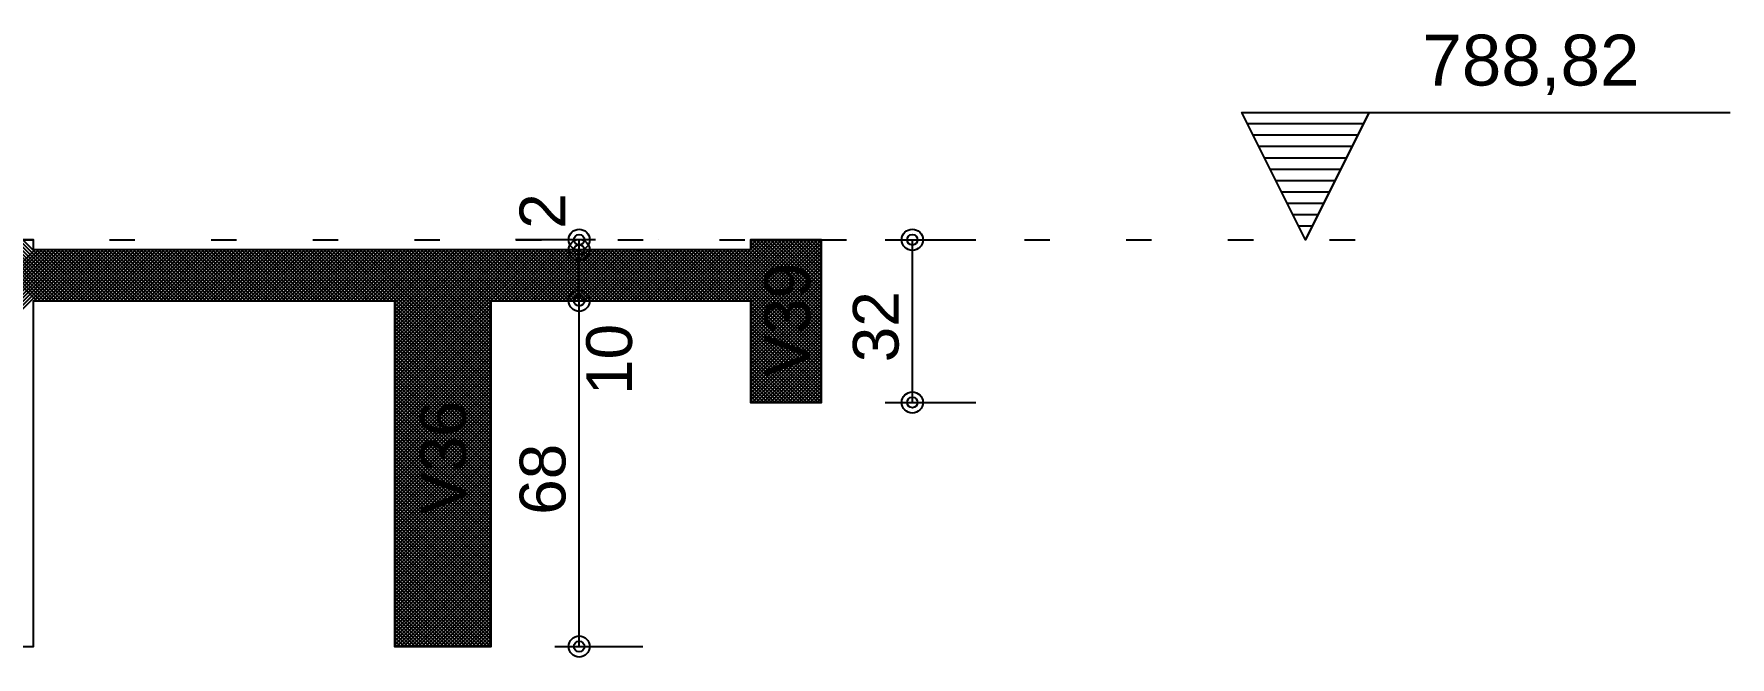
# Model space of a CAD drawing. Extents: x 0 to 119, y 0 to 84.
# Drawn here: x 48.9 to 55.57, y 68.07 to 70.52 of the extents above; entities that cross this region are included whole.
import ezdxf

# ---------------------------------------------------------------- set-up
doc = ezdxf.new("R2010")
doc.units = 0
doc.header["$MEASUREMENT"] = 0
doc.linetypes.add('ESTILO_TQS_0002', pattern=[0.4, 0.1, -0.3])
for name, color, linetype in [('1', 3, 'CONTINUOUS'), ('29', 9, 'CONTINUOUS'), ('3', 7, 'CONTINUOUS'), ('32', 250, 'CONTINUOUS'), ('6', 178, 'CONTINUOUS')]:
    doc.layers.add(name, color=color, linetype=linetype)
doc.styles.add('TQS_ARIAL', font='arial.ttf')

msp = doc.modelspace()

# ---------------------------------------------------------------- linework, layer by layer
at = {"layer": '1', "color": 3, "linetype": 'Continuous'}
msp.add_lwpolyline([(54.149182, 70.214966), (53.899182, 69.714966), (53.649182, 70.214966), (54.149182, 70.214966)], dxfattribs=at)
at = {"layer": '29', "color": 9, "linetype": 'Continuous'}
for p, q in [((48.515634, 69.106584), (49.084016, 69.674966)), ((48.515634, 69.120726), (49.069874, 69.674966)), ((48.515634, 69.134868), (49.055732, 69.674966)), ((48.515634, 69.14901), (49.04159, 69.674966)), ((48.515634, 69.163152), (49.027448, 69.674966)), ((48.515634, 69.177294), (49.013306, 69.674966)), ((48.515634, 69.191437), (48.999164, 69.674966)), ((48.515634, 69.205579), (48.985021, 69.674966)), ((48.515634, 69.219721), (48.970879, 69.674966)), ((48.515634, 69.233863), (48.956737, 69.674966)), ((48.515634, 69.248005), (48.942595, 69.674966)), ((48.515634, 69.262147), (48.928453, 69.674966)), ((48.515634, 69.276289), (48.914311, 69.674966)), ((48.515634, 69.290432), (48.900169, 69.674966)), ((48.668851, 69.714966), (48.908851, 69.474966)), ((48.682994, 69.714966), (48.922994, 69.474966)), ((48.697136, 69.714966), (48.937136, 69.474966)), ((48.711278, 69.714966), (48.951278, 69.474966)), ((48.72542, 69.714966), (48.96542, 69.474966)), ((48.739562, 69.714966), (48.979562, 69.474966)), ((48.753704, 69.714966), (48.993704, 69.474966)), ((48.767846, 69.714966), (49.007846, 69.474966)), ((48.781988, 69.714966), (49.021988, 69.474966)), ((48.796131, 69.714966), (49.036131, 69.474966)), ((48.810273, 69.714966), (49.050273, 69.474966)), ((48.824415, 69.714966), (49.064415, 69.474966)), ((48.838557, 69.714966), (49.078557, 69.474966)), ((48.852699, 69.714966), (49.092699, 69.474966)), ((48.898159, 69.474966), (49.098159, 69.674966)), ((48.906841, 69.674966), (49.106841, 69.474966)), ((48.912301, 69.474966), (49.112301, 69.674966)), ((48.920983, 69.674966), (49.120983, 69.474966)), ((48.926443, 69.474966), (49.126443, 69.674966)), ((48.935126, 69.674966), (49.135126, 69.474966)), ((48.940585, 69.474966), (49.140585, 69.674966)), ((48.949268, 69.674966), (49.149268, 69.474966)), ((48.954727, 69.474966), (49.154727, 69.674966)), ((48.96341, 69.674966), (49.16341, 69.474966)), ((48.968869, 69.474966), (49.168869, 69.674966)), ((48.977552, 69.674966), (49.177552, 69.474966)), ((48.983011, 69.474966), (49.183011, 69.674966)), ((48.991694, 69.674966), (49.191694, 69.474966)), ((48.997154, 69.474966), (49.197154, 69.674966)), ((49.005836, 69.674966), (49.205836, 69.474966)), ((49.011296, 69.474966), (49.211296, 69.674966)), ((49.019978, 69.674966), (49.219978, 69.474966)), ((49.025438, 69.474966), (49.225438, 69.674966)), ((49.034121, 69.674966), (49.234121, 69.474966)), ((49.03958, 69.474966), (49.23958, 69.674966)), ((49.048263, 69.674966), (49.248263, 69.474966)), ((49.053722, 69.474966), (49.253722, 69.674966)), ((49.062405, 69.674966), (49.262405, 69.474966)), ((49.067864, 69.474966), (49.267864, 69.674966)), ((49.076547, 69.674966), (49.276547, 69.474966)), ((49.082006, 69.474966), (49.282006, 69.674966)), ((49.090689, 69.674966), (49.290689, 69.474966)), ((49.096148, 69.474966), (49.296148, 69.674966)), ((49.104831, 69.674966), (49.304831, 69.474966)), ((49.110291, 69.474966), (49.310291, 69.674966)), ((49.118973, 69.674966), (49.318973, 69.474966)), ((49.124433, 69.474966), (49.324433, 69.674966)), ((49.133115, 69.674966), (49.333115, 69.474966)), ((49.138575, 69.474966), (49.338575, 69.674966)), ((49.147258, 69.674966), (49.347258, 69.474966)), ((49.152717, 69.474966), (49.352717, 69.674966)), ((49.1614, 69.674966), (49.3614, 69.474966)), ((49.166859, 69.474966), (49.366859, 69.674966)), ((49.175542, 69.674966), (49.375542, 69.474966)), ((49.181001, 69.474966), (49.381001, 69.674966)), ((49.189684, 69.674966), (49.389684, 69.474966)), ((49.195143, 69.474966), (49.395143, 69.674966)), ((49.203826, 69.674966), (49.403826, 69.474966)), ((49.209286, 69.474966), (49.409286, 69.674966)), ((49.217968, 69.674966), (49.417968, 69.474966)), ((49.223428, 69.474966), (49.423428, 69.674966)), ((49.23211, 69.674966), (49.43211, 69.474966)), ((49.23757, 69.474966), (49.43757, 69.674966)), ((49.246253, 69.674966), (49.446253, 69.474966)), ((49.251712, 69.474966), (49.451712, 69.674966)), ((49.260395, 69.674966), (49.460395, 69.474966)), ((49.265854, 69.474966), (49.465854, 69.674966)), ((49.274537, 69.674966), (49.474537, 69.474966)), ((49.279996, 69.474966), (49.479996, 69.674966)), ((49.288679, 69.674966), (49.488679, 69.474966)), ((49.294138, 69.474966), (49.494138, 69.674966)), ((49.302821, 69.674966), (49.502821, 69.474966)), ((49.308281, 69.474966), (49.508281, 69.674966)), ((49.316963, 69.674966), (49.516963, 69.474966)), ((49.322423, 69.474966), (49.522423, 69.674966)), ((49.331105, 69.674966), (49.531105, 69.474966)), ((49.336565, 69.474966), (49.536565, 69.674966)), ((49.345247, 69.674966), (49.545247, 69.474966)), ((49.350707, 69.474966), (49.550707, 69.674966)), ((49.35939, 69.674966), (49.55939, 69.474966)), ((49.364849, 69.474966), (49.564849, 69.674966)), ((49.373532, 69.674966), (49.573532, 69.474966)), ((49.378991, 69.474966), (49.578991, 69.674966)), ((49.387674, 69.674966), (49.587674, 69.474966)), ((49.393133, 69.474966), (49.593133, 69.674966)), ((49.401816, 69.674966), (49.601816, 69.474966)), ((49.407275, 69.474966), (49.607275, 69.674966)), ((49.415958, 69.674966), (49.615958, 69.474966)), ((49.421418, 69.474966), (49.621418, 69.674966)), ((49.4301, 69.674966), (49.6301, 69.474966)), ((49.43556, 69.474966), (49.63556, 69.674966)), ((49.444242, 69.674966), (49.644242, 69.474966)), ((49.449702, 69.474966), (49.649702, 69.674966)), ((49.458385, 69.674966), (49.658385, 69.474966)), ((49.463844, 69.474966), (49.663844, 69.674966)), ((49.472527, 69.674966), (49.672527, 69.474966)), ((49.477986, 69.474966), (49.677986, 69.674966)), ((49.486669, 69.674966), (49.686669, 69.474966)), ((49.492128, 69.474966), (49.692128, 69.674966)), ((49.500811, 69.674966), (49.700811, 69.474966)), ((49.50627, 69.474966), (49.70627, 69.674966)), ((49.514953, 69.674966), (49.714953, 69.474966)), ((49.520413, 69.474966), (49.720413, 69.674966)), ((49.529095, 69.674966), (49.729095, 69.474966)), ((49.534555, 69.474966), (49.734555, 69.674966)), ((49.543237, 69.674966), (49.743237, 69.474966)), ((49.548697, 69.474966), (49.748697, 69.674966)), ((49.55738, 69.674966), (49.75738, 69.474966)), ((49.562839, 69.474966), (49.762839, 69.674966)), ((49.571522, 69.674966), (49.771522, 69.474966)), ((49.576981, 69.474966), (49.776981, 69.674966)), ((49.585664, 69.674966), (49.785664, 69.474966)), ((49.591123, 69.474966), (49.791123, 69.674966)), ((49.599806, 69.674966), (49.799806, 69.474966)), ((49.605265, 69.474966), (49.805265, 69.674966)), ((49.613948, 69.674966), (49.813948, 69.474966)), ((49.619407, 69.474966), (49.819407, 69.674966)), ((49.62809, 69.674966), (49.82809, 69.474966)), ((49.63355, 69.474966), (49.83355, 69.674966)), ((49.642232, 69.674966), (49.842232, 69.474966)), ((49.647692, 69.474966), (49.847692, 69.674966)), ((49.656374, 69.674966), (49.856374, 69.474966)), ((49.661834, 69.474966), (49.861834, 69.674966)), ((49.670517, 69.674966), (49.870517, 69.474966)), ((49.675976, 69.474966), (49.875976, 69.674966)), ((49.684659, 69.674966), (49.884659, 69.474966)), ((49.690118, 69.474966), (49.890118, 69.674966)), ((49.698801, 69.674966), (49.898801, 69.474966)), ((49.70426, 69.474966), (49.90426, 69.674966)), ((49.712943, 69.674966), (49.912943, 69.474966)), ((49.718402, 69.474966), (49.918402, 69.674966)), ((49.727085, 69.674966), (49.927085, 69.474966)), ((49.732545, 69.474966), (49.932545, 69.674966)), ((49.741227, 69.674966), (49.941227, 69.474966)), ((49.746687, 69.474966), (49.946687, 69.674966)), ((49.755369, 69.674966), (49.955369, 69.474966)), ((49.760829, 69.474966), (49.960829, 69.674966)), ((49.769512, 69.674966), (49.969512, 69.474966)), ((49.774971, 69.474966), (49.974971, 69.674966)), ((49.783654, 69.674966), (49.983654, 69.474966)), ((49.789113, 69.474966), (49.989113, 69.674966)), ((49.797796, 69.674966), (49.997796, 69.474966)), ((49.803255, 69.474966), (50.003255, 69.674966)), ((49.811938, 69.674966), (50.011938, 69.474966)), ((49.817397, 69.474966), (50.017397, 69.674966)), ((49.82608, 69.674966), (50.02608, 69.474966)), ((49.83154, 69.474966), (50.03154, 69.674966)), ((49.840222, 69.674966), (50.040222, 69.474966)), ((49.845682, 69.474966), (50.045682, 69.674966)), ((49.854364, 69.674966), (50.054364, 69.474966)), ((49.859824, 69.474966), (50.059824, 69.674966)), ((49.868507, 69.674966), (50.068507, 69.474966)), ((49.873966, 69.474966), (50.073966, 69.674966)), ((49.882649, 69.674966), (50.082649, 69.474966)), ((49.888108, 69.474966), (50.088108, 69.674966)), ((49.896791, 69.674966), (50.096791, 69.474966)), ((49.90225, 69.474966), (50.10225, 69.674966)), ((49.910933, 69.674966), (50.110933, 69.474966)), ((49.916392, 69.474966), (50.116392, 69.674966)), ((49.925075, 69.674966), (50.125075, 69.474966)), ((49.930534, 69.474966), (50.130534, 69.674966)), ((49.939217, 69.674966), (50.139217, 69.474966)), ((49.944677, 69.474966), (50.144677, 69.674966)), ((49.953359, 69.674966), (50.153359, 69.474966)), ((49.958819, 69.474966), (50.158819, 69.674966)), ((49.967501, 69.674966), (50.167501, 69.474966)), ((49.972961, 69.474966), (50.172961, 69.674966)), ((49.981644, 69.674966), (50.181644, 69.474966)), ((49.987103, 69.474966), (50.187103, 69.674966)), ((49.995786, 69.674966), (50.195786, 69.474966)), ((50.001245, 69.474966), (50.201245, 69.674966)), ((50.009928, 69.674966), (50.209928, 69.474966)), ((50.015387, 69.474966), (50.215387, 69.674966)), ((50.02407, 69.674966), (50.22407, 69.474966)), ((50.029529, 69.474966), (50.229529, 69.674966)), ((50.038212, 69.674966), (50.238212, 69.474966)), ((50.043672, 69.474966), (50.243672, 69.674966)), ((50.052354, 69.674966), (50.252354, 69.474966)), ((50.057814, 69.474966), (50.257814, 69.674966)), ((50.066496, 69.674966), (50.266496, 69.474966)), ((50.071956, 69.474966), (50.271956, 69.674966)), ((50.080639, 69.674966), (50.280639, 69.474966)), ((50.086098, 69.474966), (50.286098, 69.674966)), ((50.094781, 69.674966), (50.294781, 69.474966)), ((50.10024, 69.474966), (50.30024, 69.674966)), ((50.108923, 69.674966), (50.308923, 69.474966)), ((50.114382, 69.474966), (50.314382, 69.674966)), ((50.123065, 69.674966), (50.69559, 69.102441)), ((50.128524, 69.474966), (50.328524, 69.674966)), ((50.137207, 69.674966), (50.69559, 69.116583)), ((50.142667, 69.474966), (50.342667, 69.674966)), ((50.151349, 69.674966), (50.69559, 69.130725)), ((50.156809, 69.474966), (50.356809, 69.674966)), ((50.165491, 69.674966), (50.69559, 69.144867)), ((50.170951, 69.474966), (50.370951, 69.674966)), ((50.179633, 69.674966), (50.69559, 69.159009)), ((50.185093, 69.474966), (50.385093, 69.674966)), ((50.193776, 69.674966), (50.69559, 69.173152)), ((50.199235, 69.474966), (50.399235, 69.674966)), ((50.207918, 69.674966), (50.69559, 69.187294)), ((50.213377, 69.474966), (50.413377, 69.674966)), ((50.22206, 69.674966), (50.69559, 69.201436)), ((50.227519, 69.474966), (50.427519, 69.674966)), ((50.236202, 69.674966), (50.69559, 69.215578)), ((50.241661, 69.474966), (50.441661, 69.674966)), ((50.250344, 69.674966), (50.69559, 69.22972)), ((50.255804, 69.474966), (50.455804, 69.674966)), ((50.264486, 69.674966), (50.69559, 69.243862)), ((50.269946, 69.474966), (50.469946, 69.674966)), ((50.278628, 69.674966), (50.69559, 69.258004)), ((50.284088, 69.474966), (50.484088, 69.674966)), ((50.292771, 69.674966), (50.69559, 69.272146)), ((50.29823, 69.474966), (50.49823, 69.674966)), ((50.306913, 69.674966), (50.69559, 69.286289)), ((50.312372, 69.474966), (50.512372, 69.674966)), ((50.31559, 69.096346), (50.89421, 69.674966)), ((50.31559, 69.110488), (50.880068, 69.674966)), ((50.31559, 69.12463), (50.865926, 69.674966)), ((50.31559, 69.138773), (50.851783, 69.674966)), ((50.31559, 69.152915), (50.837641, 69.674966)), ((50.31559, 69.167057), (50.823499, 69.674966)), ((50.31559, 69.181199), (50.809357, 69.674966)), ((50.31559, 69.195341), (50.795215, 69.674966)), ((50.31559, 69.209483), (50.781073, 69.674966)), ((50.31559, 69.223625), (50.766931, 69.674966)), ((50.31559, 69.237767), (50.752788, 69.674966)), ((50.31559, 69.25191), (50.738646, 69.674966)), ((50.31559, 69.266052), (50.724504, 69.674966)), ((50.31559, 69.280194), (50.710362, 69.674966)), ((50.31559, 69.294336), (50.69622, 69.674966)), ((50.31559, 69.308478), (50.682078, 69.674966)), ((50.31559, 69.32262), (50.667936, 69.674966)), ((50.31559, 69.336762), (50.653793, 69.674966)), ((50.31559, 69.350905), (50.639651, 69.674966)), ((50.31559, 69.365047), (50.625509, 69.674966)), ((50.31559, 69.379189), (50.611367, 69.674966)), ((50.31559, 69.393331), (50.597225, 69.674966)), ((50.31559, 69.407473), (50.583083, 69.674966)), ((50.31559, 69.421615), (50.568941, 69.674966)), ((50.31559, 69.435757), (50.554799, 69.674966)), ((50.31559, 69.449899), (50.540656, 69.674966)), ((50.31559, 69.464042), (50.526514, 69.674966)), ((50.321055, 69.674966), (50.69559, 69.300431)), ((50.335197, 69.674966), (50.69559, 69.314573)), ((50.349339, 69.674966), (50.69559, 69.328715)), ((50.363481, 69.674966), (50.69559, 69.342857)), ((50.377623, 69.674966), (50.69559, 69.356999)), ((50.391766, 69.674966), (50.69559, 69.371141)), ((50.405908, 69.674966), (50.69559, 69.385284)), ((50.42005, 69.674966), (50.69559, 69.399426)), ((50.434192, 69.674966), (50.69559, 69.413568)), ((50.448334, 69.674966), (50.69559, 69.42771)), ((50.462476, 69.674966), (50.69559, 69.441852)), ((50.476618, 69.674966), (50.69559, 69.455994)), ((50.49076, 69.674966), (50.69559, 69.470136)), ((50.504903, 69.674966), (50.704903, 69.474966)), ((50.519045, 69.674966), (50.719045, 69.474966)), ((50.533187, 69.674966), (50.733187, 69.474966)), ((50.547329, 69.674966), (50.747329, 69.474966)), ((50.561471, 69.674966), (50.761471, 69.474966)), ((50.575613, 69.674966), (50.775613, 69.474966)), ((50.589755, 69.674966), (50.789755, 69.474966)), ((50.603898, 69.674966), (50.803898, 69.474966)), ((50.61804, 69.674966), (50.81804, 69.474966)), ((50.632182, 69.674966), (50.832182, 69.474966)), ((50.646324, 69.674966), (50.846324, 69.474966)), ((50.660466, 69.674966), (50.860466, 69.474966)), ((50.674608, 69.674966), (50.874608, 69.474966)), ((50.68875, 69.674966), (50.88875, 69.474966)), ((50.702893, 69.674966), (50.902893, 69.474966)), ((50.708352, 69.474966), (50.908352, 69.674966)), ((50.717035, 69.674966), (50.917035, 69.474966)), ((50.722494, 69.474966), (50.922494, 69.674966)), ((50.731177, 69.674966), (50.931177, 69.474966)), ((50.736636, 69.474966), (50.936636, 69.674966)), ((50.745319, 69.674966), (50.945319, 69.474966)), ((50.750778, 69.474966), (50.950778, 69.674966)), ((50.759461, 69.674966), (50.959461, 69.474966)), ((50.76492, 69.474966), (50.96492, 69.674966)), ((50.773603, 69.674966), (50.973603, 69.474966)), ((50.779063, 69.474966), (50.979063, 69.674966)), ((50.787745, 69.674966), (50.987745, 69.474966)), ((50.793205, 69.474966), (50.993205, 69.674966)), ((50.801887, 69.674966), (51.001887, 69.474966)), ((50.807347, 69.474966), (51.007347, 69.674966)), ((50.81603, 69.674966), (51.01603, 69.474966)), ((50.821489, 69.474966), (51.021489, 69.674966)), ((50.830172, 69.674966), (51.030172, 69.474966)), ((50.835631, 69.474966), (51.035631, 69.674966)), ((50.844314, 69.674966), (51.044314, 69.474966)), ((50.849773, 69.474966), (51.049773, 69.674966)), ((50.858456, 69.674966), (51.058456, 69.474966)), ((50.863915, 69.474966), (51.063915, 69.674966)), ((50.872598, 69.674966), (51.072598, 69.474966)), ((50.878058, 69.474966), (51.078058, 69.674966)), ((50.88674, 69.674966), (51.08674, 69.474966)), ((50.8922, 69.474966), (51.0922, 69.674966)), ((50.900882, 69.674966), (51.100882, 69.474966)), ((50.906342, 69.474966), (51.106342, 69.674966)), ((50.915025, 69.674966), (51.115025, 69.474966)), ((50.920484, 69.474966), (51.120484, 69.674966)), ((50.929167, 69.674966), (51.129167, 69.474966)), ((50.934626, 69.474966), (51.134626, 69.674966)), ((50.943309, 69.674966), (51.143309, 69.474966)), ((50.948768, 69.474966), (51.148768, 69.674966)), ((50.957451, 69.674966), (51.157451, 69.474966)), ((50.96291, 69.474966), (51.16291, 69.674966)), ((50.971593, 69.674966), (51.171593, 69.474966)), ((50.977053, 69.474966), (51.177053, 69.674966)), ((50.985735, 69.674966), (51.185735, 69.474966)), ((50.991195, 69.474966), (51.191195, 69.674966)), ((50.999877, 69.674966), (51.199877, 69.474966)), ((51.005337, 69.474966), (51.205337, 69.674966)), ((51.01402, 69.674966), (51.21402, 69.474966)), ((51.019479, 69.474966), (51.219479, 69.674966)), ((51.028162, 69.674966), (51.228162, 69.474966)), ((51.033621, 69.474966), (51.233621, 69.674966)), ((51.042304, 69.674966), (51.242304, 69.474966)), ((51.047763, 69.474966), (51.247763, 69.674966)), ((51.056446, 69.674966), (51.256446, 69.474966)), ((51.061905, 69.474966), (51.261905, 69.674966)), ((51.070588, 69.674966), (51.270588, 69.474966)), ((51.076047, 69.474966), (51.276047, 69.674966)), ((51.08473, 69.674966), (51.28473, 69.474966)), ((51.09019, 69.474966), (51.29019, 69.674966)), ((51.098872, 69.674966), (51.298872, 69.474966)), ((51.104332, 69.474966), (51.304332, 69.674966)), ((51.113014, 69.674966), (51.313014, 69.474966)), ((51.118474, 69.474966), (51.318474, 69.674966)), ((51.127157, 69.674966), (51.327157, 69.474966)), ((51.132616, 69.474966), (51.332616, 69.674966)), ((51.141299, 69.674966), (51.341299, 69.474966)), ((51.146758, 69.474966), (51.346758, 69.674966)), ((51.155441, 69.674966), (51.355441, 69.474966)), ((51.1609, 69.474966), (51.3609, 69.674966)), ((51.169583, 69.674966), (51.369583, 69.474966)), ((51.175042, 69.474966), (51.375042, 69.674966)), ((51.183725, 69.674966), (51.383725, 69.474966)), ((51.189185, 69.474966), (51.389185, 69.674966)), ((51.197867, 69.674966), (51.397867, 69.474966)), ((51.203327, 69.474966), (51.403327, 69.674966)), ((51.212009, 69.674966), (51.412009, 69.474966)), ((51.217469, 69.474966), (51.417469, 69.674966)), ((51.226152, 69.674966), (51.426152, 69.474966)), ((51.231611, 69.474966), (51.431611, 69.674966)), ((51.240294, 69.674966), (51.440294, 69.474966)), ((51.245753, 69.474966), (51.445753, 69.674966)), ((51.254436, 69.674966), (51.454436, 69.474966)), ((51.259895, 69.474966), (51.459895, 69.674966)), ((51.268578, 69.674966), (51.468578, 69.474966)), ((51.274037, 69.474966), (51.474037, 69.674966)), ((51.28272, 69.674966), (51.48272, 69.474966)), ((51.28818, 69.474966), (51.48818, 69.674966)), ((51.296862, 69.674966), (51.496862, 69.474966)), ((51.302322, 69.474966), (51.502322, 69.674966)), ((51.311004, 69.674966), (51.511004, 69.474966)), ((51.316464, 69.474966), (51.516464, 69.674966)), ((51.325146, 69.674966), (51.525146, 69.474966)), ((51.330606, 69.474966), (51.530606, 69.674966)), ((51.339289, 69.674966), (51.539289, 69.474966)), ((51.344748, 69.474966), (51.544748, 69.674966)), ((51.353431, 69.674966), (51.553431, 69.474966)), ((51.35889, 69.474966), (51.55889, 69.674966)), ((51.367573, 69.674966), (51.567573, 69.474966)), ((51.373032, 69.474966), (51.573032, 69.674966)), ((51.381715, 69.674966), (51.581715, 69.474966)), ((51.387174, 69.474966), (51.587174, 69.674966)), ((51.395857, 69.674966), (51.595857, 69.474966)), ((51.401317, 69.474966), (51.601317, 69.674966)), ((51.409999, 69.674966), (51.609999, 69.474966)), ((51.415459, 69.474966), (51.615459, 69.674966)), ((51.424141, 69.674966), (51.624141, 69.474966)), ((51.429601, 69.474966), (51.629601, 69.674966)), ((51.438284, 69.674966), (51.638284, 69.474966)), ((51.443743, 69.474966), (51.643743, 69.674966)), ((51.452426, 69.674966), (51.652426, 69.474966)), ((51.457885, 69.474966), (51.657885, 69.674966)), ((51.466568, 69.674966), (51.666568, 69.474966)), ((51.472027, 69.474966), (51.672027, 69.674966)), ((51.48071, 69.674966), (51.68071, 69.474966)), ((51.486169, 69.474966), (51.686169, 69.674966)), ((51.494852, 69.674966), (51.694852, 69.474966)), ((51.500312, 69.474966), (51.700312, 69.674966)), ((51.508994, 69.674966), (51.708994, 69.474966)), ((51.514454, 69.474966), (51.714454, 69.674966)), ((51.523136, 69.674966), (51.995634, 69.202468)), ((51.528596, 69.474966), (51.768596, 69.714966)), ((51.537279, 69.674966), (51.995634, 69.21661)), ((51.542738, 69.474966), (51.782738, 69.714966)), ((51.551421, 69.674966), (51.995634, 69.230752)), ((51.55688, 69.474966), (51.79688, 69.714966)), ((51.565563, 69.674966), (51.995634, 69.244894)), ((51.571022, 69.474966), (51.811022, 69.714966)), ((51.579705, 69.674966), (51.995634, 69.259037)), ((51.585164, 69.474966), (51.825164, 69.714966)), ((51.593847, 69.674966), (51.995634, 69.273179)), ((51.599306, 69.474966), (51.839306, 69.714966)), ((51.607989, 69.674966), (51.995634, 69.287321)), ((51.613449, 69.474966), (51.853449, 69.714966)), ((51.622131, 69.674966), (51.995634, 69.301463)), ((51.627591, 69.474966), (51.867591, 69.714966)), ((51.636273, 69.674966), (51.995634, 69.315605)), ((51.641733, 69.474966), (51.881733, 69.714966)), ((51.650416, 69.674966), (51.995634, 69.329747)), ((51.655875, 69.474966), (51.895875, 69.714966)), ((51.664558, 69.674966), (51.995634, 69.343889)), ((51.670017, 69.474966), (51.910017, 69.714966)), ((51.6787, 69.674966), (51.995634, 69.358031)), ((51.684159, 69.474966), (51.924159, 69.714966)), ((51.692842, 69.674966), (51.995634, 69.372174)), ((51.698301, 69.474966), (51.938301, 69.714966)), ((51.706984, 69.674966), (51.995634, 69.386316)), ((51.712444, 69.474966), (51.952444, 69.714966)), ((51.715634, 69.43573), (51.995634, 69.714966)), ((51.715634, 69.449872), (51.980728, 69.714966)), ((51.715634, 69.464015), (51.966586, 69.714966)), ((51.715634, 69.676147), (51.754454, 69.714966)), ((51.715634, 69.690289), (51.740312, 69.714966)), ((51.715634, 69.704431), (51.726169, 69.714966)), ((51.715634, 69.708742), (51.995634, 69.428742)), ((51.715634, 69.421588), (51.995634, 69.701588)), ((51.715634, 69.6946), (51.995634, 69.4146)), ((51.715634, 69.407446), (51.995634, 69.687446)), ((51.715634, 69.680458), (51.995634, 69.400458)), ((51.715634, 69.393304), (51.995634, 69.673304)), ((51.715634, 69.379162), (51.995634, 69.659162)), ((51.723553, 69.714966), (51.995634, 69.442884)), ((51.737695, 69.714966), (51.995634, 69.457026)), ((51.751837, 69.714966), (51.995634, 69.471169)), ((51.765979, 69.714966), (51.995634, 69.485311)), ((51.780121, 69.714966), (51.995634, 69.499453)), ((51.794263, 69.714966), (51.995634, 69.513595)), ((51.808406, 69.714966), (51.995634, 69.527737)), ((51.822548, 69.714966), (51.995634, 69.541879)), ((51.83669, 69.714966), (51.995634, 69.556021)), ((51.850832, 69.714966), (51.995634, 69.570164)), ((51.864974, 69.714966), (51.995634, 69.584306)), ((51.879116, 69.714966), (51.995634, 69.598448)), ((51.893258, 69.714966), (51.995634, 69.61259)), ((51.9074, 69.714966), (51.995634, 69.626732)), ((51.921543, 69.714966), (51.995634, 69.640874)), ((51.935685, 69.714966), (51.995634, 69.655016)), ((51.949827, 69.714966), (51.995634, 69.669158)), ((51.963969, 69.714966), (51.995634, 69.683301)), ((51.978111, 69.714966), (51.995634, 69.697443)), ((51.992253, 69.714966), (51.995634, 69.711585)), ((51.715634, 69.36502), (51.995634, 69.64502)), ((51.715634, 69.350877), (51.995634, 69.630877)), ((51.715634, 69.336735), (51.995634, 69.616735)), ((51.715634, 69.322593), (51.995634, 69.602593)), ((51.715634, 69.308451), (51.995634, 69.588451)), ((51.715634, 69.294309), (51.995634, 69.574309)), ((51.715634, 69.280167), (51.995634, 69.560167)), ((51.715634, 69.266025), (51.995634, 69.546025)), ((51.715634, 69.251882), (51.995634, 69.531882)), ((50.31559, 69.468299), (50.69559, 69.088299)), ((50.31559, 69.082204), (50.69559, 69.462204)), ((51.715634, 69.23774), (51.995634, 69.51774)), ((51.715634, 69.223598), (51.995634, 69.503598)), ((51.715634, 69.209456), (51.995634, 69.489456)), ((51.715634, 69.195314), (51.995634, 69.475314)), ((51.715634, 69.468326), (51.995634, 69.188326)), ((51.715634, 69.181172), (51.995634, 69.461172)), ((50.31559, 69.454157), (50.69559, 69.074157)), ((50.31559, 69.068062), (50.69559, 69.448062)), ((50.31559, 69.440014), (50.69559, 69.060014)), ((50.31559, 69.05392), (50.69559, 69.43392)), ((50.31559, 69.425872), (50.69559, 69.045872)), ((50.31559, 69.039778), (50.69559, 69.419778)), ((50.31559, 69.41173), (50.69559, 69.03173)), ((50.31559, 69.025635), (50.69559, 69.405635)), ((50.31559, 69.397588), (50.69559, 69.017588)), ((51.715634, 69.454184), (51.995634, 69.174184)), ((51.715634, 69.16703), (51.995634, 69.44703)), ((51.715634, 69.440042), (51.995634, 69.160042)), ((51.715634, 69.152888), (51.995634, 69.432888)), ((51.715634, 69.425899), (51.995634, 69.145899)), ((51.715634, 69.138745), (51.995634, 69.418745)), ((51.715634, 69.411757), (51.995634, 69.131757)), ((51.715634, 69.124603), (51.995634, 69.404603)), ((51.715634, 69.397615), (51.995634, 69.117615)), ((50.31559, 69.011493), (50.69559, 69.391493)), ((50.31559, 69.383446), (50.69559, 69.003446)), ((50.31559, 68.997351), (50.69559, 69.377351)), ((50.31559, 69.369304), (50.69559, 68.989304)), ((50.31559, 68.983209), (50.69559, 69.363209)), ((50.31559, 69.355162), (50.69559, 68.975162)), ((50.31559, 68.969067), (50.69559, 69.349067)), ((50.31559, 69.34102), (50.69559, 68.96102)), ((50.31559, 68.954925), (50.69559, 69.334925)), ((50.31559, 69.326877), (50.69559, 68.946877)), ((51.715634, 69.110461), (51.995634, 69.390461)), ((51.715634, 69.383473), (51.995634, 69.103473)), ((51.715634, 69.096319), (51.995634, 69.376319)), ((51.715634, 69.369331), (51.995634, 69.089331)), ((51.715634, 69.082177), (51.995634, 69.362177)), ((51.715634, 69.355189), (51.995634, 69.074966)), ((51.715634, 69.341047), (51.981715, 69.074966)), ((51.715634, 69.326904), (51.967573, 69.074966)), ((51.722566, 69.074966), (51.995634, 69.348035)), ((51.736708, 69.074966), (51.995634, 69.333893)), ((50.31559, 68.940783), (50.69559, 69.320783)), ((50.31559, 69.312735), (50.69559, 68.932735)), ((50.31559, 68.92664), (50.69559, 69.30664)), ((50.31559, 69.298593), (50.69559, 68.918593)), ((50.31559, 68.912498), (50.69559, 69.292498)), ((50.31559, 69.284451), (50.69559, 68.904451)), ((50.31559, 68.898356), (50.69559, 69.278356)), ((50.31559, 69.270309), (50.69559, 68.890309)), ((50.31559, 68.884214), (50.69559, 69.264214)), ((51.715634, 69.312762), (51.953431, 69.074966)), ((51.715634, 69.29862), (51.939289, 69.074966)), ((51.715634, 69.284478), (51.925146, 69.074966)), ((51.715634, 69.270336), (51.911004, 69.074966)), ((51.75085, 69.074966), (51.995634, 69.31975)), ((51.764992, 69.074966), (51.995634, 69.305608)), ((51.779134, 69.074966), (51.995634, 69.291466)), ((51.793276, 69.074966), (51.995634, 69.277324)), ((51.807418, 69.074966), (51.995634, 69.263182)), ((50.31559, 69.256167), (50.69559, 68.876167)), ((50.31559, 68.870072), (50.69559, 69.250072)), ((50.31559, 69.242025), (50.69559, 68.862025)), ((50.31559, 68.85593), (50.69559, 69.23593)), ((50.31559, 69.227882), (50.69559, 68.847882)), ((50.31559, 68.841788), (50.69559, 69.221788)), ((50.31559, 69.21374), (50.69559, 68.83374)), ((50.31559, 68.827646), (50.69559, 69.207646)), ((50.31559, 69.199598), (50.69559, 68.819598)), ((50.31559, 68.813503), (50.69559, 69.193503)), ((51.715634, 69.256194), (51.896862, 69.074966)), ((51.715634, 69.242052), (51.88272, 69.074966)), ((51.715634, 69.22791), (51.868578, 69.074966)), ((51.715634, 69.213767), (51.854436, 69.074966)), ((51.715634, 69.199625), (51.840294, 69.074966)), ((51.82156, 69.074966), (51.995634, 69.24904)), ((51.835703, 69.074966), (51.995634, 69.234898)), ((51.849845, 69.074966), (51.995634, 69.220755)), ((51.863987, 69.074966), (51.995634, 69.206613)), ((51.878129, 69.074966), (51.995634, 69.192471)), ((50.31559, 69.185456), (50.69559, 68.805456)), ((50.31559, 68.799361), (50.69559, 69.179361)), ((50.31559, 69.171314), (50.69559, 68.791314)), ((50.31559, 68.785219), (50.69559, 69.165219)), ((50.31559, 69.157172), (50.69559, 68.777172)), ((50.31559, 68.771077), (50.69559, 69.151077)), ((50.31559, 69.14303), (50.69559, 68.76303)), ((50.31559, 68.756935), (50.69559, 69.136935)), ((50.31559, 69.128887), (50.69559, 68.748887)), ((51.715634, 69.185483), (51.826152, 69.074966)), ((51.715634, 69.171341), (51.812009, 69.074966)), ((51.715634, 69.157199), (51.797867, 69.074966)), ((51.715634, 69.143057), (51.783725, 69.074966)), ((51.715634, 69.128915), (51.769583, 69.074966)), ((51.892271, 69.074966), (51.995634, 69.178329)), ((51.906413, 69.074966), (51.995634, 69.164187)), ((51.920555, 69.074966), (51.995634, 69.150045)), ((51.934698, 69.074966), (51.995634, 69.135903)), ((50.31559, 68.742793), (50.69559, 69.122793)), ((50.31559, 69.114745), (50.69559, 68.734745)), ((50.31559, 68.728651), (50.69559, 69.108651)), ((50.31559, 69.100603), (50.69559, 68.720603)), ((50.31559, 68.714508), (50.69559, 69.094508)), ((50.31559, 69.086461), (50.69559, 68.706461)), ((50.31559, 68.700366), (50.69559, 69.080366)), ((50.31559, 69.072319), (50.69559, 68.692319)), ((50.31559, 68.686224), (50.69559, 69.066224)), ((50.31559, 69.058177), (50.69559, 68.678177)), ((51.715634, 69.114772), (51.755441, 69.074966)), ((51.715634, 69.10063), (51.741299, 69.074966)), ((51.715634, 69.086488), (51.727157, 69.074966)), ((51.94884, 69.074966), (51.995634, 69.121761)), ((51.962982, 69.074966), (51.995634, 69.107618)), ((51.977124, 69.074966), (51.995634, 69.093476)), ((51.991266, 69.074966), (51.995634, 69.079334)), ((50.31559, 68.672082), (50.69559, 69.052082)), ((50.31559, 69.044035), (50.69559, 68.664035)), ((50.31559, 68.65794), (50.69559, 69.03794)), ((50.31559, 69.029893), (50.69559, 68.649893)), ((50.31559, 68.643798), (50.69559, 69.023798)), ((50.31559, 69.01575), (50.69559, 68.63575)), ((50.31559, 68.629656), (50.69559, 69.009656)), ((50.31559, 69.001608), (50.69559, 68.621608)), ((50.31559, 68.615513), (50.69559, 68.995513)), ((50.31559, 68.987466), (50.69559, 68.607466)), ((50.31559, 68.601371), (50.69559, 68.981371)), ((50.31559, 68.973324), (50.69559, 68.593324)), ((50.31559, 68.587229), (50.69559, 68.967229)), ((50.31559, 68.959182), (50.69559, 68.579182)), ((50.31559, 68.573087), (50.69559, 68.953087)), ((50.31559, 68.94504), (50.69559, 68.56504)), ((50.31559, 68.558945), (50.69559, 68.938945)), ((50.31559, 68.930898), (50.69559, 68.550898)), ((50.31559, 68.544803), (50.69559, 68.924803)), ((50.31559, 68.916755), (50.69559, 68.536755)), ((50.31559, 68.530661), (50.69559, 68.910661)), ((50.31559, 68.902613), (50.69559, 68.522613)), ((50.31559, 68.516519), (50.69559, 68.896519)), ((50.31559, 68.888471), (50.69559, 68.508471)), ((50.31559, 68.502376), (50.69559, 68.882376)), ((50.31559, 68.874329), (50.69559, 68.494329)), ((50.31559, 68.488234), (50.69559, 68.868234)), ((50.31559, 68.860187), (50.69559, 68.480187)), ((50.31559, 68.474092), (50.69559, 68.854092)), ((50.31559, 68.846045), (50.69559, 68.466045)), ((50.31559, 68.45995), (50.69559, 68.83995)), ((50.31559, 68.831903), (50.69559, 68.451903)), ((50.31559, 68.445808), (50.69559, 68.825808)), ((50.31559, 68.81776), (50.69559, 68.43776)), ((50.31559, 68.431666), (50.69559, 68.811666)), ((50.31559, 68.803618), (50.69559, 68.423618)), ((50.31559, 68.417524), (50.69559, 68.797524)), ((50.31559, 68.789476), (50.69559, 68.409476)), ((50.31559, 68.403381), (50.69559, 68.783381)), ((50.31559, 68.775334), (50.69559, 68.395334)), ((50.31559, 68.389239), (50.69559, 68.769239)), ((50.31559, 68.761192), (50.69559, 68.381192)), ((50.31559, 68.375097), (50.69559, 68.755097)), ((50.31559, 68.74705), (50.69559, 68.36705)), ((50.31559, 68.360955), (50.69559, 68.740955)), ((50.31559, 68.732908), (50.69559, 68.352908)), ((50.31559, 68.346813), (50.69559, 68.726813)), ((50.31559, 68.718766), (50.69559, 68.338766)), ((50.31559, 68.332671), (50.69559, 68.712671)), ((50.31559, 68.704623), (50.69559, 68.324623)), ((50.31559, 68.318529), (50.69559, 68.698529)), ((50.31559, 68.690481), (50.69559, 68.310481)), ((50.31559, 68.304387), (50.69559, 68.684387)), ((50.31559, 68.676339), (50.69559, 68.296339)), ((50.31559, 68.290244), (50.69559, 68.670244)), ((50.31559, 68.662197), (50.69559, 68.282197)), ((50.31559, 68.276102), (50.69559, 68.656102)), ((50.31559, 68.648055), (50.69559, 68.268055)), ((50.31559, 68.26196), (50.69559, 68.64196)), ((50.31559, 68.633913), (50.69559, 68.253913)), ((50.31559, 68.247818), (50.69559, 68.627818)), ((50.31559, 68.619771), (50.69559, 68.239771)), ((50.31559, 68.233676), (50.69559, 68.613676)), ((50.31559, 68.605628), (50.69559, 68.225628)), ((50.31559, 68.219534), (50.69559, 68.599534)), ((50.31559, 68.591486), (50.69559, 68.211486)), ((50.31559, 68.205392), (50.69559, 68.585392)), ((50.31559, 68.577344), (50.69559, 68.197344)), ((50.31559, 68.191249), (50.69559, 68.571249)), ((50.31559, 68.563202), (50.69559, 68.183202)), ((50.31559, 68.177107), (50.69559, 68.557107)), ((50.31559, 68.54906), (50.69559, 68.16906)), ((50.31559, 68.162965), (50.69559, 68.542965)), ((50.31559, 68.534918), (50.69559, 68.154918)), ((50.31559, 68.148823), (50.69559, 68.528823)), ((50.31559, 68.520776), (50.69559, 68.140776)), ((50.31559, 68.134681), (50.69559, 68.514681)), ((50.31559, 68.506634), (50.69559, 68.126634)), ((50.31559, 68.120539), (50.69559, 68.500539)), ((50.31559, 68.492491), (50.693115, 68.114966)), ((50.31559, 68.478349), (50.678973, 68.114966)), ((50.31559, 68.464207), (50.664831, 68.114966)), ((50.324159, 68.114966), (50.69559, 68.486397)), ((50.338301, 68.114966), (50.69559, 68.472254)), ((50.352444, 68.114966), (50.69559, 68.458112)), ((50.31559, 68.450065), (50.650689, 68.114966)), ((50.31559, 68.435923), (50.636547, 68.114966)), ((50.31559, 68.421781), (50.622405, 68.114966)), ((50.31559, 68.407639), (50.608263, 68.114966)), ((50.31559, 68.393496), (50.594121, 68.114966)), ((50.366586, 68.114966), (50.69559, 68.44397)), ((50.380728, 68.114966), (50.69559, 68.429828)), ((50.39487, 68.114966), (50.69559, 68.415686)), ((50.409012, 68.114966), (50.69559, 68.401544)), ((50.31559, 68.379354), (50.579978, 68.114966)), ((50.31559, 68.365212), (50.565836, 68.114966)), ((50.31559, 68.35107), (50.551694, 68.114966)), ((50.31559, 68.336928), (50.537552, 68.114966)), ((50.423154, 68.114966), (50.69559, 68.387402)), ((50.437296, 68.114966), (50.69559, 68.37326)), ((50.451439, 68.114966), (50.69559, 68.359117)), ((50.465581, 68.114966), (50.69559, 68.344975)), ((50.479723, 68.114966), (50.69559, 68.330833)), ((50.31559, 68.322786), (50.52341, 68.114966)), ((50.31559, 68.308644), (50.509268, 68.114966)), ((50.31559, 68.294501), (50.495126, 68.114966)), ((50.31559, 68.280359), (50.480983, 68.114966)), ((50.31559, 68.266217), (50.466841, 68.114966)), ((50.493865, 68.114966), (50.69559, 68.316691)), ((50.508007, 68.114966), (50.69559, 68.302549)), ((50.522149, 68.114966), (50.69559, 68.288407)), ((50.536291, 68.114966), (50.69559, 68.274265)), ((50.550433, 68.114966), (50.69559, 68.260122)), ((50.31559, 68.252075), (50.452699, 68.114966)), ((50.31559, 68.237933), (50.438557, 68.114966)), ((50.31559, 68.223791), (50.424415, 68.114966)), ((50.31559, 68.209649), (50.410273, 68.114966)), ((50.31559, 68.195507), (50.396131, 68.114966)), ((50.564576, 68.114966), (50.69559, 68.24598)), ((50.578718, 68.114966), (50.69559, 68.231838)), ((50.59286, 68.114966), (50.69559, 68.217696)), ((50.607002, 68.114966), (50.69559, 68.203554)), ((50.31559, 68.181364), (50.381988, 68.114966)), ((50.31559, 68.167222), (50.367846, 68.114966)), ((50.31559, 68.15308), (50.353704, 68.114966)), ((50.31559, 68.138938), (50.339562, 68.114966)), ((50.31559, 68.124796), (50.32542, 68.114966)), ((50.621144, 68.114966), (50.69559, 68.189412)), ((50.635286, 68.114966), (50.69559, 68.17527)), ((50.649428, 68.114966), (50.69559, 68.161127)), ((50.663571, 68.114966), (50.69559, 68.146985)), ((50.677713, 68.114966), (50.69559, 68.132843)), ((50.691855, 68.114966), (50.69559, 68.118701))]:
    msp.add_line(p, q, dxfattribs=at)
msp.add_lwpolyline([(41.26559, 69.474966), (48.515634, 69.474966), (48.515634, 68.114966), (48.895634, 68.114966), (48.895634, 69.474966), (50.31559, 69.474966), (50.31559, 68.114966), (50.69559, 68.114966), (50.69559, 69.474966), (51.715634, 69.474966), (51.715634, 69.074966), (51.995634, 69.074966), (51.995634, 69.714966), (51.715634, 69.714966), (51.715634, 69.674966), (50.31559, 69.674966), (48.895634, 69.674966), (48.895634, 69.714966), (41.26559, 69.714966)], dxfattribs=at)
at = {"layer": '3', "color": 7, "linetype": 'Continuous'}
for p, q in [((53.649182, 70.214966), (55.569182, 70.214966)), ((53.899182, 69.714966), (53.649182, 70.214966)), ((53.899182, 69.714966), (54.149182, 70.214966)), ((54.126886, 70.170374), (53.671477, 70.170374)), ((54.104591, 70.125783), (53.693773, 70.125783)), ((54.082295, 70.081191), (53.716068, 70.081191)), ((54.06, 70.0366), (53.738364, 70.0366)), ((54.037704, 69.992009), (53.76066, 69.992008)), ((54.015408, 69.947417), (53.782955, 69.947417)), ((53.993112, 69.902825), (53.805251, 69.902826)), ((53.970816, 69.858233), (53.827547, 69.858234)), ((53.94852, 69.813642), (53.849843, 69.813642)), ((53.926225, 69.769051), (53.872139, 69.769051))]:
    msp.add_line(p, q, dxfattribs=at)
at = {"layer": '3', "color": 7, "linetype": 'ESTILO_TQS_0002'}
msp.add_line((18.393794, 69.714966), (54.105818, 69.714966), dxfattribs=at)
at = {"layer": '32', "color": 250, "linetype": 'Continuous'}
for p, q in [((51.10549, 69.714966), (50.79177, 69.714966)), ((51.117165, 69.674966), (50.79177, 69.674966)), ((51.015612, 69.674966), (51.015612, 69.674966)), ((51.04177, 69.674966), (51.04177, 69.714966)), ((51.04177, 69.474966), (51.04177, 69.674966)), ((51.265612, 69.674966), (51.29177, 69.674966)), ((51.35549, 69.714966), (51.35549, 69.714966)), ((51.367165, 69.674966), (51.367165, 69.674966)), ((51.995634, 69.714966), (51.995634, 69.714966)), ((52.245634, 69.714966), (52.602467, 69.714966)), ((52.352467, 69.074966), (52.352467, 69.714966)), ((50.69559, 69.474966), (50.69559, 69.474966)), ((50.69559, 69.474966), (50.69559, 69.474966)), ((50.94559, 69.474966), (51.29177, 69.474966)), ((50.94559, 69.474966), (51.29177, 69.474966)), ((51.04177, 68.114966), (51.04177, 69.474966)), ((51.995634, 69.074966), (51.995634, 69.074966)), ((52.245634, 69.074966), (52.602467, 69.074966)), ((50.69559, 68.114966), (50.69559, 68.114966)), ((50.94559, 68.114966), (51.29177, 68.114966))]:
    msp.add_line(p, q, dxfattribs=at)
for centre, radius in [((51.04177, 69.714966), 0.041625), ((51.04177, 69.714966), 0.02075), ((52.352467, 69.714966), 0.041625), ((52.352467, 69.714966), 0.02075), ((51.04177, 69.674966), 0.041625), ((51.04177, 69.674966), 0.041625), ((51.04177, 69.674966), 0.02075), ((51.04177, 69.674966), 0.02075), ((51.04177, 69.474966), 0.041625), ((51.04177, 69.474966), 0.041625), ((51.04177, 69.474966), 0.02075), ((51.04177, 69.474966), 0.02075), ((52.352467, 69.074966), 0.041625), ((52.352467, 69.074966), 0.02075), ((51.04177, 68.114966), 0.041625), ((51.04177, 68.114966), 0.02075)]:
    msp.add_circle(centre, radius, dxfattribs=at)
at = {"layer": '6', "color": 178, "linetype": 'Continuous'}
for p, q in [((50.31559, 69.674966), (48.895634, 69.674966)), ((51.715634, 69.674966), (50.31559, 69.674966)), ((51.995634, 69.714966), (51.715634, 69.714966)), ((51.715634, 69.714966), (51.715634, 69.674966)), ((51.995634, 69.074966), (51.995634, 69.714966)), ((48.895634, 69.474966), (50.31559, 69.474966)), ((50.31559, 69.474966), (50.31559, 68.114966)), ((50.69559, 68.114966), (50.69559, 69.474966)), ((50.69559, 69.474966), (51.715634, 69.474966)), ((51.715634, 69.474966), (51.715634, 69.074966)), ((51.715634, 69.074966), (51.995634, 69.074966)), ((50.31559, 68.114966), (50.69559, 68.114966))]:
    msp.add_line(p, q, dxfattribs=at)

# ---------------------------------------------------------------- texts
at = {"layer": '3', "color": 7, "linetype": 'Continuous', "style": 'TQS_ARIAL'}
msp.add_text('788,82', height=0.2, dxfattribs=at).set_placement((54.358449, 70.321713))
at = {"layer": '32', "color": 250, "linetype": 'Continuous', "style": 'TQS_ARIAL'}
for s, p in [('2', (50.987273, 69.758156)), ('V39', (51.949918, 69.17601)), ('32', (52.298467, 69.232966)), ('10', (51.249474, 69.104252)), ('V36', (50.596919, 68.633867)), ('68', (50.98777, 68.632966))]:
    msp.add_text(s, height=0.18, rotation=90, dxfattribs=at).set_placement(p)

doc.saveas('drawing.dxf')
